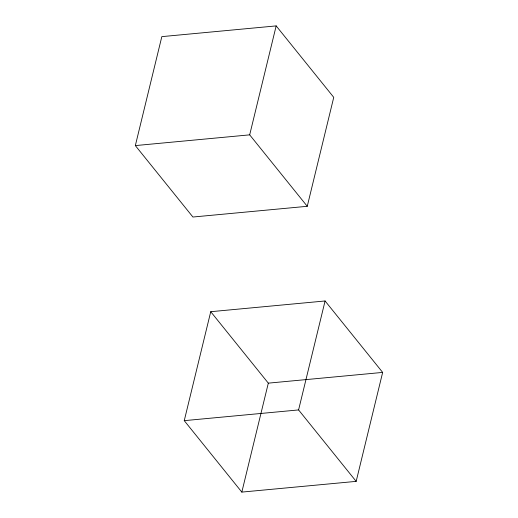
<?xml version="1.0" encoding="UTF-8"?>
<svg xmlns="http://www.w3.org/2000/svg" width="518" height="518" viewBox="0 0 518 518"><rect width="100%" height="100%" fill="white"/><g stroke="black" fill="none" stroke-linecap="round" stroke-linejoin="round"><path stroke-width="0.78" d="M135.34 145.59L161.83 36.629L276.172 25.9L333.747 97.345L307.258 206.3L192.916 217.029L135.34 145.59L249.682 134.855L307.258 206.3M249.682 134.855L276.172 25.9M184.253 420.655L210.742 311.7L325.084 300.971L382.66 372.41L356.17 481.371L241.828 492.1L184.253 420.655L298.588 409.926L356.17 481.371M241.828 492.1L268.318 383.145L210.742 311.7M298.588 409.926L325.084 300.971M268.318 383.145L382.66 372.41"/></g></svg>
